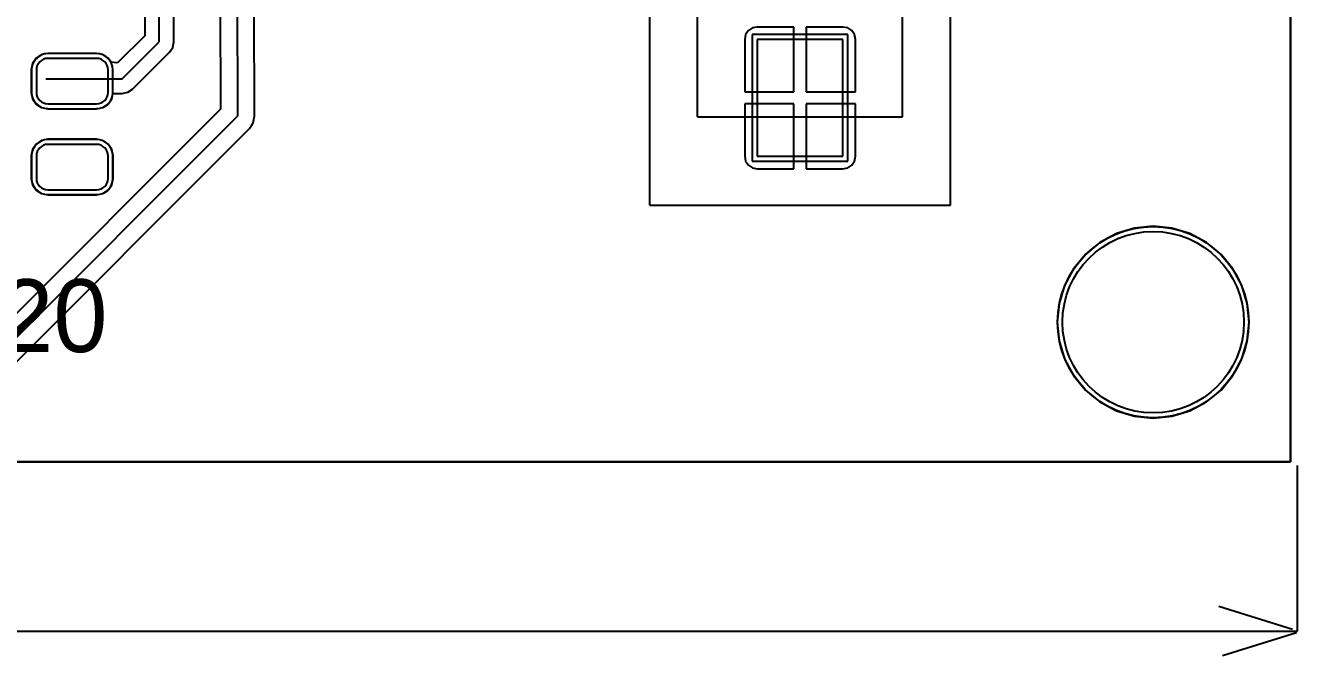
# Model space of a CAD drawing. Header units: millimetres. Extents: x 33 to 142, y 42 to 97.
# Drawn here: x 115.57 to 142.22, y 42.32 to 55.52 of the extents above; entities that cross this region are included whole.
import ezdxf

# ---------------------------------------------------------------- set-up
doc = ezdxf.new("R2010")
doc.units = ezdxf.units.MM
for name, color, linetype in [('BottomLayer', 5, 'Continuous'), ('BottomOverlay', 54, 'Continuous'), ('BottomSolder', 6, 'Continuous'), ('Mechanical13', 56, 'Continuous'), ('Mechanical15', 56, 'Continuous'), ('MultiLayer', 9, 'Continuous'), ('TopLayer', 1, 'Continuous'), ('TopOverlay', 2, 'Continuous'), ('TopPaste', 8, 'Continuous'), ('TopSolder', 216, 'Continuous'), ('ViaHoleLayer', 16, 'Continuous')]:
    doc.layers.add(name, color=color, linetype=linetype)

msp = doc.modelspace()

# ---------------------------------------------------------------- linework, layer by layer
at = {"layer": 'BottomLayer'}
for p, q in [((142.075, 96.4), (142.075, 46.375)), ((138.808, 51.271), (138.431, 51.157)), ((139.2, 51.31), (138.808, 51.271)), ((139.592, 51.271), (139.2, 51.31)), ((139.969, 51.157), (139.592, 51.271)), ((138.083, 50.971), (137.779, 50.721)), ((138.431, 51.157), (138.083, 50.971)), ((140.317, 50.971), (139.969, 51.157)), ((140.621, 50.721), (140.317, 50.971)), ((137.779, 50.721), (137.529, 50.417)), ((140.871, 50.417), (140.621, 50.721)), ((137.529, 50.417), (137.343, 50.069)), ((141.057, 50.069), (140.871, 50.417)), ((137.343, 50.069), (137.229, 49.692)), ((141.171, 49.692), (141.057, 50.069)), ((137.229, 49.692), (137.19, 49.3)), ((141.21, 49.3), (141.171, 49.692)), ((137.19, 49.3), (137.229, 48.908)), ((141.171, 48.908), (141.21, 49.3)), ((137.229, 48.908), (137.343, 48.531)), ((141.057, 48.531), (141.171, 48.908)), ((137.343, 48.531), (137.529, 48.183)), ((140.871, 48.183), (141.057, 48.531)), ((137.529, 48.183), (137.779, 47.879)), ((140.621, 47.879), (140.871, 48.183)), ((137.779, 47.879), (138.083, 47.629)), ((140.317, 47.629), (140.621, 47.879)), ((138.083, 47.629), (138.431, 47.443)), ((139.969, 47.443), (140.317, 47.629)), ((138.431, 47.443), (138.808, 47.329)), ((138.808, 47.329), (139.2, 47.29)), ((139.2, 47.29), (139.592, 47.329)), ((139.592, 47.329), (139.969, 47.443)), ((142.075, 46.375), (96.8, 46.375))]:
    msp.add_line(p, q, dxfattribs=at)
msp.add_circle((139.2, 49.3), 1.9, dxfattribs=at)
at = {"layer": 'BottomOverlay'}
for p, q in [((142.225, 42.825), (142.225, 46.295)), ((140.575, 43.35), (142.122, 42.866)), ((39.15, 42.825), (142.225, 42.825)), ((140.653, 42.316), (142.2, 42.8))]:
    msp.add_line(p, q, dxfattribs=at)
at = {"layer": 'BottomSolder'}
msp.add_circle((139.2, 49.3), 2.002, dxfattribs=at)
at = {"layer": 'Mechanical13'}
for p, q in [((129.65, 53.6), (129.65, 58.375)), ((133.95, 53.6), (133.95, 58.375)), ((129.65, 53.6), (133.95, 53.6))]:
    msp.add_line(p, q, dxfattribs=at)
at = {"layer": 'Mechanical15'}
for p, q in [((128.65, 51.75), (128.65, 60.85)), ((134.95, 51.75), (134.95, 60.85)), ((128.65, 51.75), (134.95, 51.75))]:
    msp.add_line(p, q, dxfattribs=at)
at = {"layer": 'MultiLayer'}
msp.add_circle((139.2, 49.3), 1.9, dxfattribs=at)
at = {"layer": 'TopLayer'}
for p, q in [((142.075, 96.4), (142.075, 46.375)), ((118.375, 55.175), (118.375, 65.825)), ((120.005, 56.7), (120.013, 53.613)), ((118.069, 55.942), (118.069, 55.302)), ((118.681, 55.175), (118.681, 55.942)), ((119.65, 55.942), (119.656, 53.76)), ((120.37, 53.614), (120.364, 55.852)), ((130.801, 55.464), (130.717, 55.408)), ((130.9, 55.484), (130.801, 55.464)), ((131.673, 55.484), (130.9, 55.484)), ((131.673, 54.127), (131.673, 55.484)), ((132.7, 55.484), (131.927, 55.484)), ((131.927, 55.484), (131.927, 54.127)), ((132.799, 55.464), (132.7, 55.484)), ((132.883, 55.408), (132.799, 55.464)), ((118.069, 55.302), (117.506, 54.739)), ((130.661, 55.324), (130.641, 55.225)), ((130.641, 55.225), (130.641, 54.127)), ((130.717, 55.408), (130.661, 55.324)), ((130.9, 55.225), (130.9, 52.775)), ((132.7, 55.225), (130.9, 55.225)), ((132.7, 52.775), (132.7, 55.225)), ((132.939, 55.324), (132.883, 55.408)), ((132.959, 55.225), (132.939, 55.324)), ((132.959, 54.127), (132.959, 55.225)), ((116.038, 54.932), (115.906, 54.905)), ((117.062, 54.932), (116.038, 54.932)), ((117.194, 54.905), (117.062, 54.932)), ((117.6, 54.4), (118.375, 55.175)), ((117.816, 54.184), (118.591, 54.959)), ((118.591, 54.959), (118.658, 55.058)), ((118.591, 54.959), (118.591, 54.959)), ((118.658, 55.058), (118.681, 55.175)), ((115.72, 54.719), (115.693, 54.588)), ((115.794, 54.831), (115.72, 54.719)), ((115.906, 54.905), (115.794, 54.831)), ((117.062, 54.825), (116.038, 54.825)), ((117.306, 54.831), (117.194, 54.905)), ((117.363, 54.746), (117.306, 54.831)), ((117.472, 54.733), (117.363, 54.746)), ((117.506, 54.739), (117.472, 54.733)), ((115.693, 54.588), (115.693, 54.113)), ((115.8, 54.588), (115.8, 54.113)), ((116, 54.4), (116.8, 54.4)), ((116.8, 54.4), (117.6, 54.4)), ((117.3, 54.113), (117.3, 54.588)), ((115.693, 54.113), (115.72, 53.981)), ((117.6, 54.094), (117.717, 54.117)), ((117.717, 54.117), (117.816, 54.184)), ((130.641, 54.127), (131.673, 54.127)), ((131.927, 54.127), (132.959, 54.127)), ((115.72, 53.981), (115.794, 53.869)), ((115.794, 53.869), (115.906, 53.795)), ((116.038, 53.875), (117.062, 53.875)), ((117.194, 53.795), (117.306, 53.869)), ((117.306, 53.869), (117.38, 53.981)), ((117.38, 53.981), (117.403, 54.094)), ((117.403, 54.094), (117.6, 54.094)), ((117.6, 54.094), (117.6, 54.094)), ((131.673, 53.873), (130.641, 53.873)), ((130.641, 53.873), (130.641, 52.775)), ((131.673, 52.516), (131.673, 53.873)), ((132.959, 53.873), (131.927, 53.873)), ((131.927, 53.873), (131.927, 52.516)), ((132.959, 52.775), (132.959, 53.873)), ((119.656, 53.76), (114.577, 48.682)), ((114.725, 48.325), (120.013, 53.613)), ((115.906, 53.795), (116.038, 53.768)), ((116.038, 53.768), (117.062, 53.768)), ((117.062, 53.768), (117.194, 53.795)), ((120.356, 53.545), (120.37, 53.613)), ((120.37, 53.613), (120.37, 53.614)), ((120.37, 53.614), (120.37, 53.614)), ((114.977, 48.073), (120.265, 53.361)), ((120.265, 53.361), (120.266, 53.361)), ((120.266, 53.361), (120.305, 53.419)), ((120.266, 53.361), (120.266, 53.361)), ((120.305, 53.419), (120.343, 53.476)), ((120.343, 53.477), (120.356, 53.545)), ((120.343, 53.476), (120.343, 53.477)), ((120.343, 53.477), (120.343, 53.477)), ((115.906, 53.105), (115.794, 53.031)), ((116.038, 53.132), (115.906, 53.105)), ((117.062, 53.132), (116.038, 53.132)), ((117.194, 53.105), (117.062, 53.132)), ((117.306, 53.031), (117.194, 53.105)), ((115.72, 52.919), (115.693, 52.787)), ((115.693, 52.787), (115.693, 52.312)), ((115.794, 53.031), (115.72, 52.919)), ((115.8, 52.787), (115.8, 52.312)), ((117.062, 53.025), (116.038, 53.025)), ((117.3, 52.312), (117.3, 52.787)), ((117.38, 52.919), (117.306, 53.031)), ((117.407, 52.787), (117.38, 52.919)), ((117.407, 52.312), (117.407, 52.787)), ((130.641, 52.775), (130.661, 52.676)), ((130.661, 52.676), (130.717, 52.592)), ((130.717, 52.592), (130.801, 52.536)), ((130.801, 52.536), (130.9, 52.516)), ((130.9, 52.775), (132.7, 52.775)), ((130.9, 52.516), (131.673, 52.516)), ((131.927, 52.516), (132.7, 52.516)), ((132.7, 52.516), (132.799, 52.536)), ((132.799, 52.536), (132.883, 52.592)), ((132.883, 52.592), (132.939, 52.676)), ((132.939, 52.676), (132.959, 52.775)), ((115.693, 52.312), (115.72, 52.181)), ((117.38, 52.181), (117.407, 52.312)), ((115.72, 52.181), (115.794, 52.069)), ((115.794, 52.069), (115.906, 51.995)), ((115.906, 51.995), (116.038, 51.968)), ((116.038, 52.075), (117.062, 52.075)), ((117.062, 51.968), (117.194, 51.995)), ((117.194, 51.995), (117.306, 52.069)), ((117.306, 52.069), (117.38, 52.181)), ((116.038, 51.968), (117.062, 51.968)), ((138.808, 51.271), (138.431, 51.157)), ((139.2, 51.31), (138.808, 51.271)), ((139.592, 51.271), (139.2, 51.31)), ((139.969, 51.157), (139.592, 51.271)), ((138.083, 50.971), (137.779, 50.721)), ((138.431, 51.157), (138.083, 50.971)), ((140.317, 50.971), (139.969, 51.157)), ((140.621, 50.721), (140.317, 50.971)), ((137.779, 50.721), (137.529, 50.417)), ((140.871, 50.417), (140.621, 50.721)), ((137.529, 50.417), (137.343, 50.069)), ((141.057, 50.069), (140.871, 50.417)), ((137.343, 50.069), (137.229, 49.692)), ((141.171, 49.692), (141.057, 50.069)), ((137.229, 49.692), (137.19, 49.3)), ((141.21, 49.3), (141.171, 49.692)), ((137.19, 49.3), (137.229, 48.908)), ((141.171, 48.908), (141.21, 49.3)), ((137.229, 48.908), (137.343, 48.531)), ((141.057, 48.531), (141.171, 48.908)), ((137.343, 48.531), (137.529, 48.183)), ((140.871, 48.183), (141.057, 48.531)), ((137.529, 48.183), (137.779, 47.879)), ((140.621, 47.879), (140.871, 48.183)), ((137.779, 47.879), (138.083, 47.629)), ((140.317, 47.629), (140.621, 47.879)), ((138.083, 47.629), (138.431, 47.443)), ((139.969, 47.443), (140.317, 47.629)), ((138.431, 47.443), (138.808, 47.329)), ((138.808, 47.329), (139.2, 47.29)), ((139.2, 47.29), (139.592, 47.329)), ((139.592, 47.329), (139.969, 47.443)), ((142.075, 46.375), (110.8, 46.375))]:
    msp.add_line(p, q, dxfattribs=at)
msp.add_circle((139.2, 49.3), 1.9, dxfattribs=at)
for centre, start, end in [((116.038, 54.588), 90, 180), ((117.062, 54.588), 0, 90), ((116.038, 54.113), 180, 270), ((117.062, 54.113), 270, 0), ((116.038, 52.787), 90, 180), ((117.062, 52.787), 0, 90), ((116.038, 52.312), 180, 270), ((117.062, 52.312), 270, 0)]:
    msp.add_arc(centre, 0.238, start, end, dxfattribs=at)
at = {"layer": 'TopOverlay'}
for p, q in [((142.075, 46.375), (142.075, 96.4)), ((129.65, 53.6), (129.65, 58.375)), ((133.95, 53.6), (133.95, 58.375)), ((129.65, 53.6), (130.6, 53.6)), ((133, 53.6), (133.95, 53.6)), ((39.3, 46.375), (142.075, 46.375))]:
    msp.add_line(p, q, dxfattribs=at)
at = {"layer": 'TopPaste'}
for p, q in [((130.9, 55.225), (130.9, 52.775)), ((132.7, 55.225), (130.9, 55.225)), ((132.7, 52.775), (132.7, 55.225)), ((117.062, 54.825), (116.038, 54.825)), ((115.8, 54.588), (115.8, 54.113)), ((117.3, 54.113), (117.3, 54.588)), ((116.038, 53.875), (117.062, 53.875)), ((115.8, 52.787), (115.8, 52.312)), ((117.062, 53.025), (116.038, 53.025)), ((117.3, 52.312), (117.3, 52.787)), ((130.9, 52.775), (132.7, 52.775)), ((116.038, 52.075), (117.062, 52.075))]:
    msp.add_line(p, q, dxfattribs=at)
for centre, start, end in [((116.038, 54.588), 90, 180), ((117.062, 54.588), 0, 90), ((116.038, 54.113), 180, 270), ((117.062, 54.113), 270, 0), ((116.038, 52.787), 90, 180), ((117.062, 52.787), 0, 90), ((116.038, 52.312), 180, 270), ((117.062, 52.312), 270, 0)]:
    msp.add_arc(centre, 0.238, start, end, dxfattribs=at)
at = {"layer": 'TopSolder'}
for p, q in [((130.798, 55.327), (130.798, 52.673)), ((132.802, 55.327), (130.798, 55.327)), ((132.802, 52.673), (132.802, 55.327)), ((117.062, 54.927), (116.038, 54.927)), ((115.698, 54.588), (115.698, 54.113)), ((117.402, 54.113), (117.402, 54.588)), ((116.038, 53.773), (117.062, 53.773)), ((117.062, 53.127), (116.038, 53.127)), ((115.698, 52.787), (115.698, 52.312)), ((117.402, 52.312), (117.402, 52.787)), ((130.798, 52.673), (132.802, 52.673)), ((116.038, 51.973), (117.062, 51.973))]:
    msp.add_line(p, q, dxfattribs=at)
msp.add_circle((139.2, 49.3), 2.002, dxfattribs=at)
for centre, start, end in [((116.038, 54.588), 90, 180), ((117.062, 54.588), 0, 90), ((116.038, 54.113), 180, 270), ((117.062, 54.113), 270, 0), ((116.038, 52.787), 90, 180), ((117.062, 52.787), 0, 90), ((116.038, 52.312), 180, 270), ((117.062, 52.312), 270, 0)]:
    msp.add_arc(centre, 0.339, start, end, dxfattribs=at)
at = {"layer": 'ViaHoleLayer'}
msp.add_circle((139.2, 49.3), 1.9, dxfattribs=at)

# ---------------------------------------------------------------- texts
at = {"layer": 'TopOverlay'}
msp.add_text('R20', height=1.524, dxfattribs=at).set_placement((113.55, 48.675))

doc.saveas('drawing.dxf')
